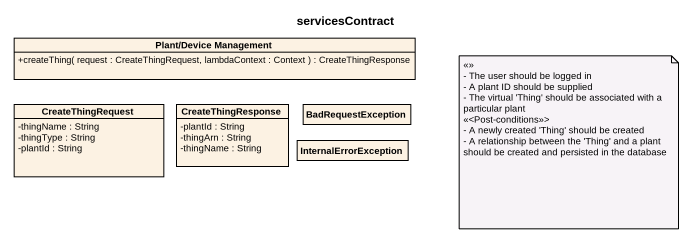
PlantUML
@startuml
title servicesContract
hide circle
hide empty members
skinparam classAttributeIconSize 0
class "Plant/Device Management" as Plant_Device_Management {
  +createThing( request : CreateThingRequest, lambdaContext : Context ) : CreateThingResponse
}
class CreateThingRequest {
  -thingName : String
  -thingType : String
  -plantId : String
}
class CreateThingResponse {
  -plantId : String
  -thingArn : String
  -thingName : String
}
class BadRequestException
class InternalErrorException
note as N1
  <<>>
  - The user should be logged in
  - A plant ID should be supplied
  - The virtual 'Thing' should be associated with a particular plant
  <<<Post-conditions>>>
  - A newly created 'Thing' should be created
  - A relationship between the 'Thing' and a plant should be created and persisted in the database
end note
@enduml
